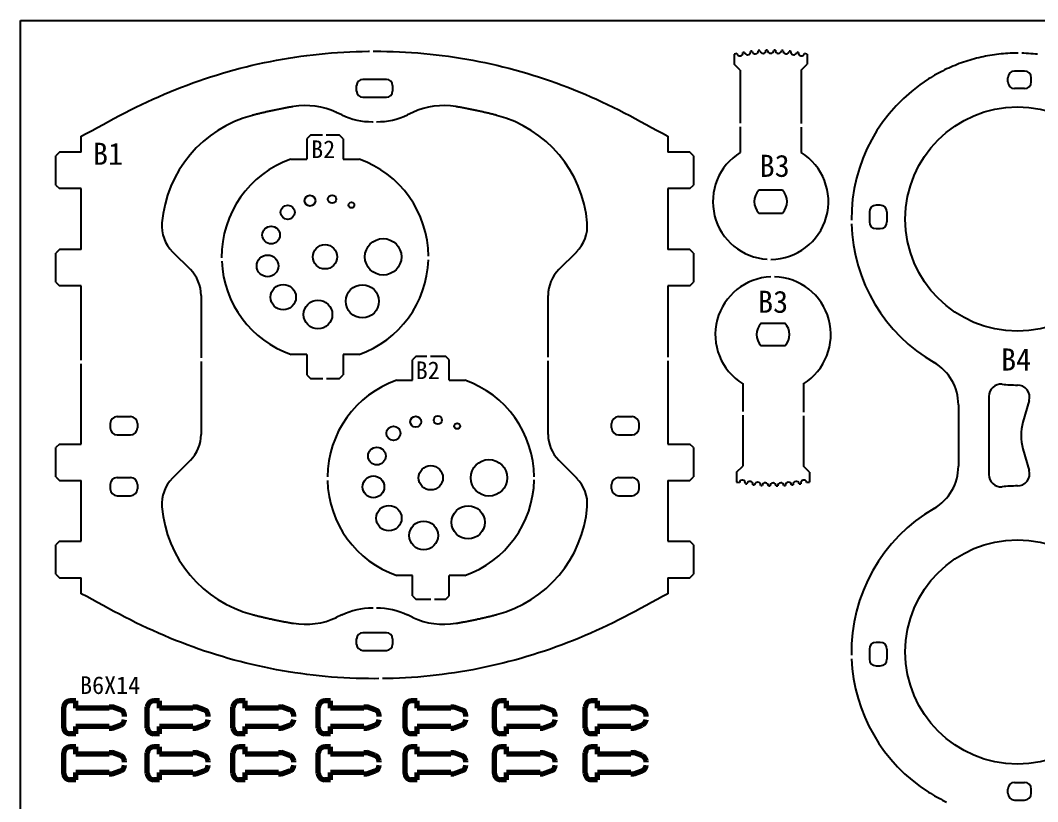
# Model space of a CAD drawing. Header units: millimetres. Extents: x 927 to 1533, y 508 to 795.
# Drawn here: x 1243.3 to 1410.5, y 666.1 to 794.6 of the extents above; entities that cross this region are included whole.
import ezdxf

# ---------------------------------------------------------------- set-up
doc = ezdxf.new("R2010")
doc.units = ezdxf.units.MM
doc.layers.add('6', color=7, linetype='Continuous', true_color=0xffffff)
doc.layers.add('激光切割', color=7, linetype='Continuous')

msp = doc.modelspace()

# ---------------------------------------------------------------- linework, layer by layer
at = {"layer": '6', "color": 7, "linetype": 'Continuous', "lineweight": 70}
for p, q in [((1252.39, 682.69), (1251.39, 682.69)), ((1252.39, 681.64), (1252.39, 682.69)), ((1266.14, 682.69), (1265.14, 682.69)), ((1266.14, 681.64), (1266.14, 682.69)), ((1280.22, 682.69), (1279.22, 682.69)), ((1280.22, 681.64), (1280.22, 682.69)), ((1294.26, 682.69), (1293.26, 682.69)), ((1294.26, 681.64), (1294.26, 682.69)), ((1308.52, 682.69), (1307.52, 682.69)), ((1308.52, 681.64), (1308.52, 682.69)), ((1323.22, 682.69), (1322.22, 682.69)), ((1323.22, 681.64), (1323.22, 682.69)), ((1338.14, 682.69), (1337.14, 682.69)), ((1338.14, 681.64), (1338.14, 682.69)), ((1250.39, 678.29), (1250.39, 681.69)), ((1252.39, 681.49), (1252.39, 681.64)), ((1257.89, 681.49), (1252.39, 681.49)), ((1257.89, 681.74), (1257.89, 681.49)), ((1257.89, 681.74), (1258.39, 681.74)), ((1259.73, 681.25), (1258.39, 681.74)), ((1264.14, 678.29), (1264.14, 681.69)), ((1266.14, 681.49), (1266.14, 681.64)), ((1271.64, 681.49), (1266.14, 681.49)), ((1271.64, 681.74), (1271.64, 681.49)), ((1271.64, 681.74), (1272.14, 681.74)), ((1273.48, 681.25), (1272.14, 681.74)), ((1278.22, 678.29), (1278.22, 681.69)), ((1280.22, 681.49), (1280.22, 681.64)), ((1285.72, 681.49), (1280.22, 681.49)), ((1285.72, 681.74), (1285.72, 681.49)), ((1285.72, 681.74), (1286.22, 681.74)), ((1287.56, 681.25), (1286.22, 681.74)), ((1292.26, 678.29), (1292.26, 681.69)), ((1294.26, 681.49), (1294.26, 681.64)), ((1299.76, 681.49), (1294.26, 681.49)), ((1299.76, 681.74), (1299.76, 681.49)), ((1299.76, 681.74), (1300.26, 681.74)), ((1301.6, 681.25), (1300.26, 681.74)), ((1306.52, 678.29), (1306.52, 681.69)), ((1308.52, 681.49), (1308.52, 681.64)), ((1314.02, 681.49), (1308.52, 681.49)), ((1314.02, 681.74), (1314.02, 681.49)), ((1314.02, 681.74), (1314.53, 681.74)), ((1315.87, 681.25), (1314.53, 681.74)), ((1321.22, 678.29), (1321.22, 681.69)), ((1323.22, 681.49), (1323.22, 681.64)), ((1328.72, 681.49), (1323.22, 681.49)), ((1328.72, 681.74), (1328.72, 681.49)), ((1328.72, 681.74), (1329.22, 681.74)), ((1330.56, 681.25), (1329.22, 681.74)), ((1336.14, 678.29), (1336.14, 681.69)), ((1338.14, 681.49), (1338.14, 681.64)), ((1343.64, 681.49), (1338.14, 681.49)), ((1343.64, 681.74), (1343.64, 681.49)), ((1343.64, 681.74), (1344.14, 681.74)), ((1345.48, 681.25), (1344.14, 681.74)), ((1260.39, 680.16), (1260.39, 680.31)), ((1274.14, 680.16), (1274.14, 680.31)), ((1288.22, 680.16), (1288.22, 680.31)), ((1302.26, 680.16), (1302.26, 680.31)), ((1316.52, 680.16), (1316.52, 680.31)), ((1331.22, 680.16), (1331.22, 680.31)), ((1346.14, 680.16), (1346.14, 680.31)), ((1252.39, 678.34), (1252.39, 678.49)), ((1257.89, 678.49), (1252.39, 678.49)), ((1252.39, 677.29), (1252.39, 678.34)), ((1257.89, 678.49), (1257.89, 678.24)), ((1257.89, 678.24), (1258.39, 678.24)), ((1258.39, 678.24), (1259.73, 678.72)), ((1266.14, 678.34), (1266.14, 678.49)), ((1271.64, 678.49), (1266.14, 678.49)), ((1266.14, 677.29), (1266.14, 678.34)), ((1271.64, 678.49), (1271.64, 678.24)), ((1271.64, 678.24), (1272.14, 678.24)), ((1272.14, 678.24), (1273.48, 678.72)), ((1280.22, 678.34), (1280.22, 678.49)), ((1285.72, 678.49), (1280.22, 678.49)), ((1280.22, 677.29), (1280.22, 678.34)), ((1285.72, 678.49), (1285.72, 678.24)), ((1285.72, 678.24), (1286.22, 678.24)), ((1286.22, 678.24), (1287.56, 678.72)), ((1294.26, 678.34), (1294.26, 678.49)), ((1299.76, 678.49), (1294.26, 678.49)), ((1294.26, 677.29), (1294.26, 678.34)), ((1299.76, 678.49), (1299.76, 678.24)), ((1299.76, 678.24), (1300.26, 678.24)), ((1300.26, 678.24), (1301.6, 678.72)), ((1308.52, 678.34), (1308.52, 678.49)), ((1314.02, 678.49), (1308.52, 678.49)), ((1308.52, 677.29), (1308.52, 678.34)), ((1314.02, 678.49), (1314.02, 678.24)), ((1314.02, 678.24), (1314.53, 678.24)), ((1314.53, 678.24), (1315.87, 678.72)), ((1323.22, 678.34), (1323.22, 678.49)), ((1328.72, 678.49), (1323.22, 678.49)), ((1323.22, 677.29), (1323.22, 678.34)), ((1328.72, 678.49), (1328.72, 678.24)), ((1328.72, 678.24), (1329.22, 678.24)), ((1329.22, 678.24), (1330.56, 678.72)), ((1338.14, 678.34), (1338.14, 678.49)), ((1343.64, 678.49), (1338.14, 678.49)), ((1338.14, 677.29), (1338.14, 678.34)), ((1343.64, 678.49), (1343.64, 678.24)), ((1343.64, 678.24), (1344.14, 678.24)), ((1344.14, 678.24), (1345.48, 678.72)), ((1252.39, 677.29), (1251.39, 677.29)), ((1266.14, 677.29), (1265.14, 677.29)), ((1280.22, 677.29), (1279.22, 677.29)), ((1294.26, 677.29), (1293.26, 677.29)), ((1308.52, 677.29), (1307.52, 677.29)), ((1323.22, 677.29), (1322.22, 677.29)), ((1338.14, 677.29), (1337.14, 677.29)), ((1250.39, 670.74), (1250.39, 674.14)), ((1252.39, 675.14), (1251.39, 675.14)), ((1252.39, 674.09), (1252.39, 675.14)), ((1252.39, 673.94), (1252.39, 674.09)), ((1257.89, 674.19), (1257.89, 673.94)), ((1257.89, 674.19), (1258.39, 674.19)), ((1259.73, 673.7), (1258.39, 674.19)), ((1264.14, 670.74), (1264.14, 674.14)), ((1266.14, 675.14), (1265.14, 675.14)), ((1266.14, 674.09), (1266.14, 675.14)), ((1266.14, 673.94), (1266.14, 674.09)), ((1271.64, 674.19), (1271.64, 673.94)), ((1271.64, 674.19), (1272.14, 674.19)), ((1273.48, 673.7), (1272.14, 674.19)), ((1278.22, 670.74), (1278.22, 674.14)), ((1280.22, 675.14), (1279.22, 675.14)), ((1280.22, 674.09), (1280.22, 675.14)), ((1280.22, 673.94), (1280.22, 674.09)), ((1285.72, 674.19), (1285.72, 673.94)), ((1285.72, 674.19), (1286.22, 674.19)), ((1287.56, 673.7), (1286.22, 674.19)), ((1292.26, 670.74), (1292.26, 674.14)), ((1294.26, 675.14), (1293.26, 675.14)), ((1294.26, 674.09), (1294.26, 675.14)), ((1294.26, 673.94), (1294.26, 674.09)), ((1299.76, 674.19), (1299.76, 673.94)), ((1299.76, 674.19), (1300.26, 674.19)), ((1301.6, 673.7), (1300.26, 674.19)), ((1306.52, 670.74), (1306.52, 674.14)), ((1308.52, 675.14), (1307.52, 675.14)), ((1308.52, 674.09), (1308.52, 675.14)), ((1308.52, 673.94), (1308.52, 674.09)), ((1314.02, 674.19), (1314.02, 673.94)), ((1314.02, 674.19), (1314.53, 674.19)), ((1315.87, 673.7), (1314.53, 674.19)), ((1321.22, 670.74), (1321.22, 674.14)), ((1323.22, 675.14), (1322.22, 675.14)), ((1323.22, 674.09), (1323.22, 675.14)), ((1323.22, 673.94), (1323.22, 674.09)), ((1328.72, 674.19), (1328.72, 673.94)), ((1328.72, 674.19), (1329.22, 674.19)), ((1330.56, 673.7), (1329.22, 674.19)), ((1336.14, 670.74), (1336.14, 674.14)), ((1338.14, 675.14), (1337.14, 675.14)), ((1338.14, 674.09), (1338.14, 675.14)), ((1338.14, 673.94), (1338.14, 674.09)), ((1343.64, 674.19), (1343.64, 673.94)), ((1343.64, 674.19), (1344.14, 674.19)), ((1345.48, 673.7), (1344.14, 674.19)), ((1257.89, 673.94), (1252.39, 673.94)), ((1260.39, 672.61), (1260.39, 672.76)), ((1271.64, 673.94), (1266.14, 673.94)), ((1274.14, 672.61), (1274.14, 672.76)), ((1285.72, 673.94), (1280.22, 673.94)), ((1288.22, 672.61), (1288.22, 672.76)), ((1299.76, 673.94), (1294.26, 673.94)), ((1302.26, 672.61), (1302.26, 672.76)), ((1314.02, 673.94), (1308.52, 673.94)), ((1316.52, 672.61), (1316.52, 672.76)), ((1328.72, 673.94), (1323.22, 673.94)), ((1331.22, 672.61), (1331.22, 672.76)), ((1343.64, 673.94), (1338.14, 673.94)), ((1346.14, 672.61), (1346.14, 672.76)), ((1252.39, 670.79), (1252.39, 670.94)), ((1257.89, 670.94), (1252.39, 670.94)), ((1252.39, 669.74), (1252.39, 670.79)), ((1257.89, 670.94), (1257.89, 670.69)), ((1258.39, 670.69), (1259.73, 671.17)), ((1266.14, 670.79), (1266.14, 670.94)), ((1271.64, 670.94), (1266.14, 670.94)), ((1266.14, 669.74), (1266.14, 670.79)), ((1271.64, 670.94), (1271.64, 670.69)), ((1272.14, 670.69), (1273.48, 671.17)), ((1280.22, 670.79), (1280.22, 670.94)), ((1285.72, 670.94), (1280.22, 670.94)), ((1280.22, 669.74), (1280.22, 670.79)), ((1285.72, 670.94), (1285.72, 670.69)), ((1286.22, 670.69), (1287.56, 671.17)), ((1294.26, 670.79), (1294.26, 670.94)), ((1299.76, 670.94), (1294.26, 670.94)), ((1294.26, 669.74), (1294.26, 670.79)), ((1299.76, 670.94), (1299.76, 670.69)), ((1300.26, 670.69), (1301.6, 671.17)), ((1308.52, 670.79), (1308.52, 670.94)), ((1314.02, 670.94), (1308.52, 670.94)), ((1308.52, 669.74), (1308.52, 670.79)), ((1314.02, 670.94), (1314.02, 670.69)), ((1314.53, 670.69), (1315.87, 671.17)), ((1323.22, 670.79), (1323.22, 670.94)), ((1328.72, 670.94), (1323.22, 670.94)), ((1323.22, 669.74), (1323.22, 670.79)), ((1328.72, 670.94), (1328.72, 670.69)), ((1329.22, 670.69), (1330.56, 671.17)), ((1338.14, 670.79), (1338.14, 670.94)), ((1343.64, 670.94), (1338.14, 670.94)), ((1338.14, 669.74), (1338.14, 670.79)), ((1343.64, 670.94), (1343.64, 670.69)), ((1344.14, 670.69), (1345.48, 671.17)), ((1252.39, 669.74), (1251.39, 669.74)), ((1257.89, 670.69), (1258.39, 670.69)), ((1266.14, 669.74), (1265.14, 669.74)), ((1271.64, 670.69), (1272.14, 670.69)), ((1280.22, 669.74), (1279.22, 669.74)), ((1285.72, 670.69), (1286.22, 670.69)), ((1294.26, 669.74), (1293.26, 669.74)), ((1299.76, 670.69), (1300.26, 670.69)), ((1308.52, 669.74), (1307.52, 669.74)), ((1314.02, 670.69), (1314.53, 670.69)), ((1323.22, 669.74), (1322.22, 669.74)), ((1328.72, 670.69), (1329.22, 670.69)), ((1338.14, 669.74), (1337.14, 669.74)), ((1343.64, 670.69), (1344.14, 670.69))]:
    msp.add_line(p, q, dxfattribs=at)
for centre, start, end in [((1251.39, 681.69), 90, 180), ((1265.14, 681.69), 90, 180), ((1279.22, 681.69), 90, 180), ((1293.26, 681.69), 90, 180), ((1307.52, 681.69), 90, 180), ((1322.22, 681.69), 90, 180), ((1337.14, 681.69), 90, 180), ((1259.39, 680.31), 0, 70), ((1273.14, 680.31), 0, 70), ((1287.22, 680.31), 0, 70), ((1301.26, 680.31), 0, 70), ((1315.52, 680.31), 0, 70), ((1330.22, 680.31), 0, 70), ((1345.14, 680.31), 0, 70), ((1259.39, 679.66), 290, 0), ((1273.14, 679.66), 290, 0), ((1287.22, 679.66), 290, 0), ((1301.26, 679.66), 290, 0), ((1315.52, 679.66), 290, 0), ((1330.22, 679.66), 290, 0), ((1345.14, 679.66), 290, 0), ((1251.39, 678.29), 180, 270), ((1265.14, 678.29), 180, 270), ((1279.22, 678.29), 180, 270), ((1293.26, 678.29), 180, 270), ((1307.52, 678.29), 180, 270), ((1322.22, 678.29), 180, 270), ((1337.14, 678.29), 180, 270), ((1251.39, 674.14), 90, 180), ((1265.14, 674.14), 90, 180), ((1279.22, 674.14), 90, 180), ((1293.26, 674.14), 90, 180), ((1307.52, 674.14), 90, 180), ((1322.22, 674.14), 90, 180), ((1337.14, 674.14), 90, 180), ((1259.39, 672.76), 0, 70), ((1273.14, 672.76), 0, 70), ((1287.22, 672.76), 0, 70), ((1301.26, 672.76), 0, 70), ((1315.52, 672.76), 0, 70), ((1330.22, 672.76), 0, 70), ((1345.14, 672.76), 0, 70), ((1251.39, 670.74), 180, 270), ((1259.39, 672.11), 290, 0), ((1265.14, 670.74), 180, 270), ((1273.14, 672.11), 290, 0), ((1279.22, 670.74), 180, 270), ((1287.22, 672.11), 290, 0), ((1293.26, 670.74), 180, 270), ((1301.26, 672.11), 290, 0), ((1307.52, 670.74), 180, 270), ((1315.52, 672.11), 290, 0), ((1322.22, 670.74), 180, 270), ((1330.22, 672.11), 290, 0), ((1337.14, 670.74), 180, 270), ((1345.14, 672.11), 290, 0)]:
    msp.add_arc(centre, 1, start, end, dxfattribs=at)
at = {"layer": '激光切割', "color": 7}
for p, q in [((1243.27, 794.63), (1533.27, 794.63)), ((1243.27, 584.63), (1243.27, 794.63)), ((1360.63, 789.07), (1360.63, 787.45)), ((1372.63, 789.07), (1372.63, 787.45)), ((1361.63, 786.45), (1360.63, 787.45)), ((1361.63, 786.45), (1361.63, 777.71)), ((1371.63, 786.45), (1372.63, 787.45)), ((1371.63, 786.45), (1371.63, 777.65)), ((1408.38, 786.3), (1406.73, 786.3)), ((1303.46, 784.9), (1299.56, 784.9)), ((1392.6, 785.01), (1392.61, 785)), ((1405.63, 784.5), (1405.63, 785.2)), ((1409.48, 784.5), (1409.48, 785.2)), ((1298.56, 783), (1298.56, 783.9)), ((1304.46, 783.9), (1304.46, 783)), ((1408.38, 783.4), (1406.73, 783.4)), ((1299.56, 782), (1303.46, 782)), ((1296.1, 779.08), (1295.22, 779.49)), ((1307.8, 779.49), (1306.92, 779.08)), ((1301.17, 777.95), (1301.29, 777.95)), ((1361.63, 777.11), (1361.63, 772.89)), ((1371.63, 777.05), (1371.63, 772.89)), ((1253.28, 772.95), (1253.28, 775.57)), ((1290.96, 775.75), (1290.36, 775.15)), ((1290.36, 775.15), (1290.36, 771.79)), ((1292.94, 775.75), (1290.96, 775.75)), ((1295.76, 775.75), (1293.54, 775.75)), ((1296.36, 775.15), (1295.76, 775.75)), ((1296.36, 775.15), (1296.36, 771.79)), ((1349.74, 775.57), (1349.74, 772.95)), ((1249.68, 772.95), (1249.08, 772.35)), ((1253.28, 772.95), (1249.68, 772.95)), ((1353.34, 772.95), (1349.74, 772.95)), ((1353.94, 772.35), (1353.34, 772.95)), ((1249.08, 767.55), (1249.08, 772.35)), ((1287.76, 771.79), (1290.36, 771.79)), ((1296.36, 771.79), (1298.96, 771.79)), ((1353.94, 772.35), (1353.94, 767.55)), ((1249.08, 767.55), (1249.68, 766.95)), ((1253.28, 766.95), (1249.68, 766.95)), ((1253.28, 756.95), (1253.28, 766.95)), ((1353.34, 766.95), (1349.74, 766.95)), ((1349.74, 766.95), (1349.74, 756.95)), ((1353.34, 766.95), (1353.94, 767.55)), ((1368.58, 766.69), (1364.69, 766.69)), ((1364.69, 762.94), (1368.58, 762.94)), ((1382.86, 763.12), (1382.86, 761.47)), ((1384.66, 764.22), (1383.96, 764.22)), ((1385.76, 763.12), (1385.76, 761.47)), ((1383.96, 760.37), (1384.66, 760.37)), ((1249.68, 756.95), (1249.08, 756.35)), ((1249.08, 751.55), (1249.08, 756.35)), ((1253.28, 756.95), (1249.68, 756.95)), ((1268.29, 756.57), (1271.22, 753.63)), ((1331.8, 753.63), (1334.74, 756.57)), ((1353.34, 756.95), (1349.74, 756.95)), ((1353.94, 756.35), (1353.34, 756.95)), ((1353.94, 756.35), (1353.94, 751.55)), ((1249.08, 751.55), (1249.68, 750.95)), ((1353.34, 750.95), (1353.94, 751.55)), ((1253.28, 750.95), (1249.68, 750.95)), ((1253.28, 738.75), (1253.28, 750.95)), ((1272.98, 749.39), (1272.98, 739.11)), ((1330.04, 739.25), (1330.04, 749.39)), ((1349.74, 750.95), (1349.74, 739.21)), ((1353.34, 750.95), (1349.74, 750.95)), ((1365.09, 744.83), (1368.97, 744.83)), ((1368.97, 741.08), (1365.09, 741.08)), ((1290.36, 739.69), (1287.77, 739.69)), ((1290.36, 739.69), (1290.36, 736.32)), ((1298.95, 739.69), (1296.36, 739.69)), ((1296.36, 739.69), (1296.36, 736.32)), ((1308.35, 739.4), (1307.75, 738.8)), ((1308.35, 739.4), (1310.08, 739.4)), ((1310.68, 739.4), (1313.15, 739.4)), ((1313.75, 738.8), (1313.15, 739.4)), ((1253.28, 724.95), (1253.28, 738.16)), ((1272.98, 738.51), (1272.98, 726.52)), ((1307.75, 735.44), (1307.75, 738.8)), ((1313.75, 735.44), (1313.75, 738.8)), ((1330.04, 726.52), (1330.04, 738.65)), ((1349.74, 738.61), (1349.74, 724.95)), ((1290.36, 736.32), (1290.96, 735.72)), ((1295.76, 735.72), (1296.36, 736.32)), ((1290.96, 735.72), (1293.02, 735.72)), ((1293.62, 735.72), (1295.76, 735.72)), ((1305.15, 735.44), (1307.75, 735.44)), ((1313.75, 735.44), (1316.35, 735.44)), ((1362.03, 734.88), (1362.03, 730.31)), ((1372.03, 734.88), (1372.03, 730.2)), ((1402.5, 732.78), (1402.5, 719.92)), ((1397.5, 731.42), (1397.5, 721.28)), ((1409.14, 732.1), (1408.12, 728.54)), ((1259.18, 729.45), (1261.38, 729.45)), ((1341.64, 729.45), (1343.84, 729.45)), ((1362.03, 729.72), (1362.03, 721.32)), ((1372.03, 729.6), (1372.03, 721.32)), ((1258.03, 728.3), (1258.03, 727.6)), ((1262.53, 728.3), (1262.53, 727.6)), ((1340.49, 727.6), (1340.49, 728.3)), ((1344.99, 727.6), (1344.99, 728.3)), ((1259.18, 726.45), (1261.38, 726.45)), ((1341.64, 726.45), (1343.84, 726.45)), ((1249.68, 724.95), (1249.08, 724.35)), ((1249.08, 719.55), (1249.08, 724.35)), ((1249.68, 724.95), (1253.28, 724.95)), ((1349.74, 724.95), (1353.34, 724.95)), ((1353.94, 724.35), (1353.34, 724.95)), ((1353.94, 724.35), (1353.94, 719.55)), ((1408.12, 724.15), (1409.14, 720.6)), ((1268.29, 719.34), (1271.22, 722.28)), ((1331.8, 722.28), (1334.74, 719.34)), ((1361.03, 720.32), (1362.03, 721.32)), ((1373.03, 720.32), (1372.03, 721.32)), ((1249.08, 719.55), (1249.68, 718.95)), ((1259.18, 719.45), (1261.38, 719.45)), ((1341.64, 719.45), (1343.84, 719.45)), ((1353.34, 718.95), (1353.94, 719.55)), ((1361.03, 720.32), (1361.03, 718.7)), ((1373.03, 720.32), (1373.03, 718.7)), ((1249.68, 718.95), (1253.28, 718.95)), ((1253.28, 708.95), (1253.28, 718.95)), ((1258.03, 718.3), (1258.03, 717.6)), ((1262.53, 718.3), (1262.53, 717.6)), ((1340.49, 717.6), (1340.49, 718.3)), ((1344.99, 717.6), (1344.99, 718.3)), ((1349.74, 718.95), (1353.34, 718.95)), ((1349.74, 718.95), (1349.74, 708.95)), ((1259.18, 716.45), (1261.38, 716.45)), ((1341.64, 716.45), (1343.84, 716.45)), ((1249.68, 708.95), (1249.08, 708.35)), ((1249.08, 703.55), (1249.08, 708.35)), ((1249.68, 708.95), (1253.28, 708.95)), ((1349.74, 708.95), (1353.34, 708.95)), ((1353.94, 708.35), (1353.34, 708.95)), ((1353.94, 708.35), (1353.94, 703.55)), ((1249.08, 703.55), (1249.68, 702.95)), ((1249.68, 702.95), (1253.28, 702.95)), ((1253.28, 700.33), (1253.28, 702.95)), ((1307.75, 703.34), (1305.16, 703.34)), ((1307.75, 699.98), (1307.75, 703.34)), ((1316.34, 703.34), (1313.75, 703.34)), ((1313.75, 699.98), (1313.75, 703.34)), ((1349.74, 702.95), (1349.74, 700.33)), ((1349.74, 702.95), (1353.34, 702.95)), ((1353.34, 702.95), (1353.94, 703.55)), ((1307.75, 699.98), (1308.35, 699.38)), ((1310.75, 699.38), (1308.35, 699.38)), ((1313.15, 699.38), (1311.35, 699.38)), ((1313.15, 699.38), (1313.75, 699.98)), ((1301.26, 697.95), (1301.17, 697.95)), ((1296.1, 696.83), (1295.22, 696.42)), ((1307.8, 696.42), (1306.92, 696.83)), ((1298.56, 692), (1298.56, 692.9)), ((1303.46, 693.9), (1299.56, 693.9)), ((1304.46, 692.9), (1304.46, 692)), ((1299.56, 691), (1303.46, 691)), ((1382.86, 691.23), (1382.86, 689.58)), ((1384.66, 692.33), (1383.96, 692.33)), ((1385.76, 691.23), (1385.76, 689.58)), ((1383.96, 688.48), (1384.66, 688.48)), ((1406.73, 669.3), (1408.38, 669.3)), ((1392.61, 667.7), (1392.6, 667.69)), ((1405.63, 667.5), (1405.63, 668.2)), ((1409.48, 667.5), (1409.48, 668.2)), ((1406.73, 666.4), (1408.38, 666.4))]:
    msp.add_line(p, q, dxfattribs=at)
for points in [[(1253.28, 775.57), (1254.18, 776.06), (1255.07, 776.54), (1255.97, 777.02), (1256.87, 777.51), (1257.77, 777.99), (1258.66, 778.48), (1259.56, 778.96), (1260.47, 779.43), (1261.37, 779.89), (1262.28, 780.35), (1263.2, 780.79), (1264.12, 781.23), (1265.05, 781.65), (1265.97, 782.06), (1266.91, 782.47), (1267.85, 782.86), (1268.79, 783.25), (1269.74, 783.62), (1270.69, 783.98), (1271.65, 784.33), (1272.61, 784.67), (1273.57, 785), (1274.54, 785.32), (1275.51, 785.63), (1276.48, 785.93), (1277.46, 786.21), (1278.44, 786.49), (1279.42, 786.75), (1280.41, 787), (1281.4, 787.24), (1282.39, 787.47), (1283.39, 787.68), (1284.38, 787.88), (1285.38, 788.08), (1286.38, 788.26), (1287.37, 788.42), (1288.38, 788.58), (1289.38, 788.72), (1290.38, 788.86), (1291.39, 788.98), (1292.39, 789.09), (1293.4, 789.19), (1294.41, 789.27), (1295.42, 789.35), (1296.43, 789.41), (1297.44, 789.46), (1298.46, 789.5), (1299.47, 789.53), (1300.49, 789.55), (1300.67, 789.55)], [(1301.27, 789.55), (1301.51, 789.55)], [(1301.51, 789.55), (1302.53, 789.55), (1303.55, 789.53), (1304.56, 789.5), (1305.58, 789.46), (1306.59, 789.41), (1307.6, 789.35), (1308.61, 789.27), (1309.62, 789.19), (1310.63, 789.09), (1311.64, 788.98), (1312.64, 788.86), (1313.64, 788.72), (1314.65, 788.58), (1315.65, 788.42), (1316.65, 788.26), (1317.64, 788.08), (1318.64, 787.88), (1319.63, 787.68), (1320.63, 787.47), (1321.62, 787.24), (1322.61, 787), (1323.6, 786.75), (1324.58, 786.49), (1325.56, 786.21), (1326.54, 785.93), (1327.51, 785.63), (1328.48, 785.32), (1329.45, 785), (1330.41, 784.67), (1331.37, 784.33), (1332.33, 783.98), (1333.28, 783.62), (1334.23, 783.25), (1335.17, 782.86), (1336.11, 782.47), (1337.05, 782.06), (1337.98, 781.65), (1338.9, 781.23), (1339.82, 780.79), (1340.74, 780.35), (1341.65, 779.89), (1342.56, 779.43), (1343.46, 778.96), (1344.36, 778.48), (1345.25, 777.99), (1346.15, 777.51), (1347.05, 777.02), (1347.95, 776.54), (1348.84, 776.06), (1349.74, 775.57)], [(1407.32, 789.24), (1407.15, 789.24), (1406.78, 789.23), (1406.4, 789.22), (1406.03, 789.21), (1405.65, 789.19), (1405.27, 789.17), (1404.9, 789.14), (1404.53, 789.1), (1404.15, 789.07), (1403.78, 789.02), (1403.41, 788.97), (1403.05, 788.92), (1402.68, 788.86), (1402.31, 788.79), (1401.95, 788.72), (1401.58, 788.65), (1401.22, 788.57), (1400.86, 788.49), (1400.5, 788.4), (1400.14, 788.3), (1399.78, 788.21), (1399.42, 788.1), (1399.06, 787.99), (1398.71, 787.88), (1398.35, 787.76), (1398, 787.64), (1397.65, 787.51), (1397.3, 787.37), (1396.95, 787.23), (1396.6, 787.09), (1396.25, 786.94), (1395.91, 786.79), (1395.57, 786.63), (1395.23, 786.47), (1394.89, 786.3), (1394.56, 786.13), (1394.23, 785.95), (1393.9, 785.77), (1393.57, 785.59), (1393.25, 785.4), (1392.93, 785.2), (1392.61, 785)], [(1410.53, 789.05), (1410.16, 789.08), (1409.78, 789.11), (1409.41, 789.15), (1409.03, 789.18), (1408.66, 789.2), (1408.28, 789.22), (1407.92, 789.23)], [(1288.15, 780.44), (1288.02, 780.42), (1287.88, 780.4), (1287.75, 780.37), (1287.61, 780.35), (1287.48, 780.33), (1287.34, 780.3), (1287.21, 780.28), (1287.07, 780.25), (1286.94, 780.23), (1286.8, 780.2), (1286.67, 780.18), (1286.53, 780.15), (1286.4, 780.13), (1286.26, 780.1), (1286.13, 780.07), (1285.99, 780.05), (1285.86, 780.02), (1285.72, 779.99), (1285.59, 779.97), (1285.45, 779.94), (1285.32, 779.91), (1285.18, 779.88), (1285.05, 779.86), (1284.92, 779.83), (1284.78, 779.8), (1284.65, 779.77), (1284.51, 779.74), (1284.38, 779.71), (1284.25, 779.68), (1284.11, 779.65), (1283.98, 779.62), (1283.84, 779.59), (1283.71, 779.56), (1283.58, 779.53), (1283.44, 779.5), (1283.31, 779.47), (1283.18, 779.44), (1283.04, 779.4), (1282.91, 779.37), (1282.78, 779.34), (1282.64, 779.31), (1282.51, 779.28), (1282.38, 779.24), (1282.24, 779.21), (1282.11, 779.18), (1281.98, 779.14), (1281.84, 779.11), (1281.71, 779.08), (1281.58, 779.04), (1281.44, 779.01)], [(1321.58, 779.01), (1321.44, 779.04), (1321.31, 779.08), (1321.18, 779.11), (1321.05, 779.14), (1320.91, 779.18), (1320.78, 779.21), (1320.65, 779.24), (1320.51, 779.28), (1320.38, 779.31), (1320.25, 779.34), (1320.11, 779.37), (1319.98, 779.4), (1319.85, 779.44), (1319.71, 779.47), (1319.58, 779.5), (1319.44, 779.53), (1319.31, 779.56), (1319.18, 779.59), (1319.04, 779.62), (1318.91, 779.65), (1318.78, 779.68), (1318.64, 779.71), (1318.51, 779.74), (1318.37, 779.77), (1318.24, 779.8), (1318.11, 779.83), (1317.97, 779.86), (1317.84, 779.88), (1317.7, 779.91), (1317.57, 779.94), (1317.43, 779.97), (1317.3, 779.99), (1317.16, 780.02), (1317.03, 780.05), (1316.89, 780.07), (1316.76, 780.1), (1316.63, 780.13), (1316.49, 780.15), (1316.36, 780.18), (1316.22, 780.2), (1316.09, 780.23), (1315.95, 780.25), (1315.82, 780.28), (1315.68, 780.3), (1315.55, 780.33), (1315.41, 780.35), (1315.27, 780.37), (1315.14, 780.4), (1315, 780.42), (1314.87, 780.44)], [(1301.51, 686.35), (1300.49, 686.36), (1299.47, 686.38), (1298.46, 686.41), (1297.44, 686.45), (1296.43, 686.5), (1295.42, 686.56), (1294.41, 686.63), (1293.4, 686.72), (1292.39, 686.82), (1291.39, 686.93), (1290.38, 687.05), (1289.38, 687.18), (1288.38, 687.33), (1287.37, 687.48), (1286.38, 687.65), (1285.38, 687.83), (1284.38, 688.02), (1283.39, 688.23), (1282.39, 688.44), (1281.4, 688.67), (1280.41, 688.91), (1279.42, 689.16), (1278.44, 689.42), (1277.46, 689.7), (1276.48, 689.98), (1275.51, 690.28), (1274.54, 690.58), (1273.57, 690.9), (1272.61, 691.23), (1271.65, 691.57), (1270.69, 691.92), (1269.74, 692.29), (1268.79, 692.66), (1267.85, 693.04), (1266.91, 693.44), (1265.97, 693.84), (1265.05, 694.26), (1264.12, 694.68), (1263.2, 695.12), (1262.28, 695.56), (1261.37, 696.01), (1260.47, 696.48), (1259.56, 696.95), (1258.66, 697.43), (1257.77, 697.91), (1256.87, 698.4), (1255.97, 698.88), (1255.07, 699.37), (1254.18, 699.85), (1253.28, 700.33)], [(1349.74, 700.33), (1348.84, 699.85), (1347.95, 699.37), (1347.05, 698.88), (1346.15, 698.4), (1345.25, 697.91), (1344.36, 697.43), (1343.46, 696.95), (1342.56, 696.48), (1341.65, 696.01), (1340.74, 695.56), (1339.82, 695.12), (1338.9, 694.68), (1337.98, 694.26), (1337.05, 693.84), (1336.11, 693.44), (1335.17, 693.04), (1334.23, 692.66), (1333.28, 692.29), (1332.33, 691.92), (1331.37, 691.57), (1330.41, 691.23), (1329.45, 690.9), (1328.48, 690.58), (1327.51, 690.28), (1326.54, 689.98), (1325.56, 689.7), (1324.58, 689.42), (1323.6, 689.16), (1322.61, 688.91), (1321.62, 688.67), (1320.63, 688.44), (1319.63, 688.23), (1318.64, 688.02), (1317.64, 687.83), (1316.65, 687.65), (1315.65, 687.48), (1314.65, 687.33), (1313.64, 687.18), (1312.64, 687.05), (1311.64, 686.93), (1310.63, 686.82), (1309.62, 686.72), (1308.61, 686.63), (1307.6, 686.56), (1306.59, 686.5), (1305.58, 686.45), (1304.56, 686.41), (1303.55, 686.38), (1302.81, 686.36)], [(1281.44, 696.9), (1281.58, 696.87), (1281.71, 696.83), (1281.84, 696.8), (1281.98, 696.76), (1282.11, 696.73), (1282.24, 696.7), (1282.38, 696.66), (1282.51, 696.63), (1282.64, 696.6), (1282.78, 696.57), (1282.91, 696.53), (1283.04, 696.5), (1283.18, 696.47), (1283.31, 696.44), (1283.44, 696.41), (1283.58, 696.38), (1283.71, 696.35), (1283.85, 696.31), (1283.98, 696.28), (1284.11, 696.25), (1284.25, 696.22), (1284.38, 696.2), (1284.52, 696.17), (1284.65, 696.14), (1284.78, 696.11), (1284.92, 696.08), (1285.05, 696.05), (1285.19, 696.02), (1285.32, 695.99), (1285.46, 695.97), (1285.59, 695.94), (1285.72, 695.91), (1285.86, 695.89), (1285.99, 695.86), (1286.13, 695.83), (1286.26, 695.81), (1286.4, 695.78), (1286.53, 695.75), (1286.67, 695.73), (1286.8, 695.7), (1286.94, 695.68), (1287.07, 695.65), (1287.21, 695.63), (1287.34, 695.6), (1287.48, 695.58), (1287.61, 695.56), (1287.75, 695.53), (1287.88, 695.51), (1288.02, 695.49), (1288.15, 695.46)], [(1314.87, 695.46), (1315, 695.49), (1315.14, 695.51), (1315.27, 695.53), (1315.41, 695.56), (1315.54, 695.58), (1315.68, 695.6), (1315.81, 695.63), (1315.95, 695.65), (1316.08, 695.68), (1316.22, 695.7), (1316.35, 695.73), (1316.49, 695.75), (1316.62, 695.78), (1316.76, 695.81), (1316.89, 695.83), (1317.03, 695.86), (1317.16, 695.89), (1317.3, 695.91), (1317.43, 695.94), (1317.57, 695.97), (1317.7, 695.99), (1317.83, 696.02), (1317.97, 696.05), (1318.1, 696.08), (1318.24, 696.11), (1318.37, 696.14), (1318.51, 696.17), (1318.64, 696.2), (1318.77, 696.22), (1318.91, 696.25), (1319.04, 696.28), (1319.18, 696.31), (1319.31, 696.35), (1319.44, 696.38), (1319.58, 696.41), (1319.71, 696.44), (1319.84, 696.47), (1319.98, 696.5), (1320.11, 696.53), (1320.25, 696.57), (1320.38, 696.6), (1320.51, 696.63), (1320.65, 696.66), (1320.78, 696.7), (1320.91, 696.73), (1321.05, 696.76), (1321.18, 696.8), (1321.31, 696.83), (1321.44, 696.87), (1321.58, 696.9)], [(1302.21, 686.36), (1301.51, 686.35)], [(1392.61, 667.7), (1392.93, 667.5), (1393.25, 667.3), (1393.57, 667.11), (1393.9, 666.93), (1394.23, 666.75), (1394.56, 666.57), (1394.89, 666.4), (1395.23, 666.23), (1395.57, 666.07)]]:
    msp.add_lwpolyline(points, dxfattribs=at)
for centre, radius in [((1407.21, 761.95), 18.44), ((1290.89, 764.97), 0.887), ((1294.53, 765.22), 0.683), ((1297.7, 764.25), 0.478), ((1287.22, 763.06), 1.16), ((1284.5, 759.32), 1.45), ((1293.36, 755.74), 2), ((1302.92, 755.74), 3), ((1283.92, 754.24), 1.79), ((1286.49, 749.1), 2.09), ((1299.5, 748.42), 2.73), ((1292.2, 746.25), 2.36), ((1308.27, 728.62), 0.887), ((1311.91, 728.88), 0.683), ((1304.61, 726.71), 1.16), ((1315.09, 727.91), 0.478), ((1301.89, 722.97), 1.45), ((1310.75, 719.39), 2), ((1320.31, 719.39), 3), ((1301.31, 717.9), 1.79), ((1303.87, 712.75), 2.09), ((1316.89, 712.07), 2.73), ((1309.58, 709.91), 2.36), ((1407.21, 690.75), 18.44)]:
    msp.add_circle(centre, radius, dxfattribs=at)
for centre, radius, start, end in [((1362.83, 789.46), 0.5, 188.3116, 7.2884), ((1366.63, 761.72), 28, 96.2232, 96.7768), ((1364.1, 789.6), 0.5, 185.7116, 4.6884), ((1366.63, 761.72), 28, 93.6232, 94.1768), ((1365.36, 789.69), 0.5, 183.1116, 2.0884), ((1366.63, 761.72), 28, 91.0232, 91.5768), ((1366.63, 789.72), 0.5, 180.5116, 359.4884), ((1366.63, 761.72), 28, 88.4232, 88.9768), ((1367.9, 789.69), 0.5, 177.9116, 356.8884), ((1366.63, 761.72), 28, 85.8232, 86.3768), ((1369.17, 789.6), 0.5, 175.3116, 354.2884), ((1366.63, 761.72), 28, 83.2232, 83.7768), ((1370.43, 789.46), 0.5, 172.7116, 351.6884), ((1366.63, 761.72), 28, 101.4232, 102.3736), ((1361.58, 789.26), 0.5, 190.9116, 9.8884), ((1366.63, 761.72), 28, 98.8232, 99.3768), ((1366.63, 761.72), 28, 80.6232, 81.1768), ((1371.69, 789.26), 0.5, 170.1116, 349.0884), ((1366.63, 761.72), 28, 77.6264, 78.5768), ((1406.73, 785.2), 1.1, 90, 180), ((1408.38, 785.2), 1.1, 0, 90), ((1299.56, 783.9), 1, 90, 180), ((1303.46, 783.9), 1, 0, 90), ((1407.21, 761.95), 27.3, 122.3494, 180.4284), ((1406.73, 784.5), 1.1, 180, 270), ((1408.38, 784.5), 1.1, 270, 0), ((1299.56, 783), 1, 180, 270), ((1303.46, 783), 1, 270, 0), ((1290.15, 768.61), 12, 65, 99.5841), ((1312.87, 768.61), 12, 80.4159, 115), ((1286.48, 759.65), 20, 104.5855, 175.2511), ((1301.17, 789.95), 12, 245, 270), ((1301.85, 789.95), 12, 270, 295), ((1316.54, 759.65), 20, 4.7489, 75.4145), ((1366.63, 764.82), 9.5, 121.7569, 266.637), ((1366.63, 764.82), 9.5, 270.2888, 58.2431), ((1293.36, 755.74), 17, 109.2349, 180.4932), ((1293.36, 755.74), 17, 0.2732, 70.7651), ((1366.63, 764.82), 2.7, 136.017, 223.983), ((1366.63, 764.82), 2.7, 316.017, 43.983), ((1383.96, 763.12), 1.1, 90, 180), ((1384.66, 763.12), 1.1, 0, 90), ((1272.53, 760.81), 6, 175.2511, 225), ((1330.49, 760.81), 6, 315, 4.7489), ((1407.21, 761.95), 27.3, 181.6827, 239.8834), ((1383.96, 761.47), 1.1, 180, 270), ((1384.66, 761.47), 1.1, 270, 0), ((1293.36, 755.74), 17, 182.5032, 250.8074), ((1293.36, 755.74), 17, 289.1926, 358.2318), ((1266.98, 749.39), 6, 0, 45), ((1336.04, 749.39), 6, 135, 180), ((1367.03, 742.95), 9.5, 92.1946, 238.2431), ((1367.03, 742.95), 9.5, 301.7569, 88.5717), ((1367.03, 742.95), 2.7, 136.017, 223.983), ((1367.03, 742.95), 2.7, 316.017, 43.983), ((1389.5, 731.42), 8, 0, 59.8834), ((1310.75, 719.39), 17, 109.2349, 179.4803), ((1310.75, 719.39), 17, 0.5177, 70.7651), ((1404.5, 732.78), 2, 84.6902, 180), ((1407.21, 761.95), 27.3, 264.6902, 270.0098), ((1407.21, 732.65), 2, 344.0772, 90.0098), ((1259.18, 728.3), 1.15, 90, 180), ((1261.38, 728.3), 1.15, 0, 90), ((1341.64, 728.3), 1.15, 90, 180), ((1343.84, 728.3), 1.15, 0, 90), ((1259.18, 727.6), 1.15, 180, 270), ((1261.38, 727.6), 1.15, 270, 0), ((1341.64, 727.6), 1.15, 180, 270), ((1343.84, 727.6), 1.15, 270, 0), ((1415.81, 726.35), 8, 164.0772, 195.9228), ((1266.98, 726.52), 6, 315, 0), ((1336.04, 726.52), 6, 180, 225), ((1389.5, 721.28), 8, 300.1166, 0), ((1259.18, 718.3), 1.15, 90, 180), ((1261.38, 718.3), 1.15, 0, 90), ((1272.53, 715.1), 6, 135, 184.7489), ((1330.49, 715.1), 6, 355.2511, 45), ((1341.64, 718.3), 1.15, 90, 180), ((1343.84, 718.3), 1.15, 0, 90), ((1404.5, 719.92), 2, 180, 275.3098), ((1407.21, 720.05), 2, 269.9902, 15.9228), ((1259.18, 717.6), 1.15, 180, 270), ((1261.38, 717.6), 1.15, 270, 0), ((1310.75, 719.39), 17, 181.5168, 250.8074), ((1310.75, 719.39), 17, 289.1926, 358.8055), ((1341.64, 717.6), 1.15, 180, 270), ((1343.84, 717.6), 1.15, 270, 0), ((1367.03, 746.05), 28, 257.6264, 258.5768), ((1361.98, 718.51), 0.5, 350.1116, 169.0884), ((1367.03, 746.05), 28, 260.6232, 261.1768), ((1363.23, 718.31), 0.5, 352.7116, 171.6884), ((1367.03, 746.05), 28, 263.2232, 263.7768), ((1364.49, 718.17), 0.5, 355.3116, 174.2884), ((1367.03, 746.05), 28, 265.8232, 266.3768), ((1365.76, 718.08), 0.5, 357.9116, 176.8884), ((1367.03, 746.05), 28, 268.4232, 268.9768), ((1367.03, 718.05), 0.5, 0.5116, 179.4884), ((1367.03, 746.05), 28, 271.0232, 271.5768), ((1368.3, 718.08), 0.5, 3.1116, 182.0884), ((1367.03, 746.05), 28, 273.6232, 274.1768), ((1369.57, 718.17), 0.5, 5.7116, 184.6884), ((1367.03, 746.05), 28, 276.2232, 276.7768), ((1370.83, 718.31), 0.5, 8.3116, 187.2884), ((1367.03, 746.05), 28, 278.8232, 279.3768), ((1372.09, 718.51), 0.5, 10.9116, 189.8884), ((1367.03, 746.05), 28, 281.4232, 282.3736), ((1407.21, 690.75), 27.3, 89.9902, 95.3098), ((1286.48, 716.26), 20, 184.7489, 255.4145), ((1316.54, 716.26), 20, 284.5855, 355.2511), ((1407.21, 690.75), 27.3, 120.1166, 181.1076), ((1301.17, 685.95), 12, 90, 115), ((1301.85, 685.95), 12, 65, 90), ((1290.15, 707.3), 12, 260.4159, 295), ((1312.87, 707.3), 12, 245, 279.5841), ((1299.56, 692.9), 1, 90, 180), ((1303.46, 692.9), 1, 0, 90), ((1299.56, 692), 1, 180, 270), ((1303.46, 692), 1, 270, 0), ((1383.96, 691.23), 1.1, 90, 180), ((1384.66, 691.23), 1.1, 0, 90), ((1407.21, 690.75), 27.3, 182.3672, 237.6506), ((1383.96, 689.58), 1.1, 180, 270), ((1384.66, 689.58), 1.1, 270, 0), ((1406.73, 668.2), 1.1, 90, 180), ((1408.38, 668.2), 1.1, 0, 90), ((1406.73, 667.5), 1.1, 180, 270), ((1408.38, 667.5), 1.1, 270, 0)]:
    msp.add_arc(centre, radius, start, end, dxfattribs=at)

# ---------------------------------------------------------------- texts
at = {"color": 1, "lineweight": 18, "attachment_point": 1}
for s, insert, char_height in [('B1', (1255.21, 774.5), 3.629), ('B2', (1291.08, 774.88), 2.903), ('B3', (1364.82, 772.52), 3.629), ('B3', (1364.56, 750.16), 3.629), ('B4', (1404.52, 740.66), 3.629), ('B2', (1308.27, 738.53), 2.903), ('B6X14', (1253.09, 686.74), 2.903)]:
    msp.add_mtext_dynamic_manual_height_columns(s, width=11.2577, gutter_width=1, heights=[0], dxfattribs=dict(at, insert=insert, char_height=char_height))

doc.saveas('drawing.dxf')
